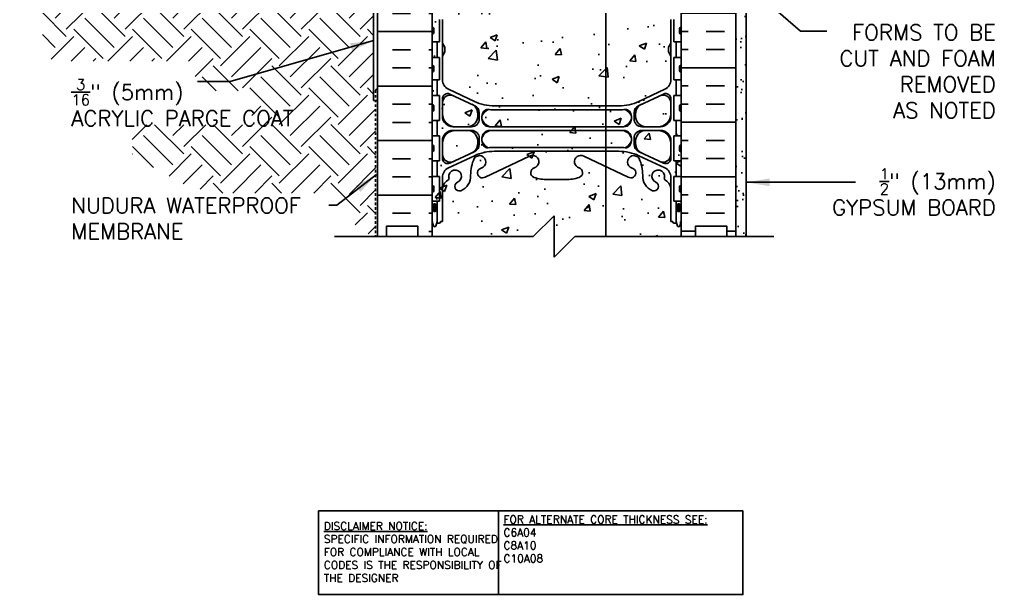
# Model space of a CAD drawing. Header units: inches. Extents: x 28.8 to 86.5, y -16 to 59.9.
# Drawn here: x 28.81 to 75.75, y -15.99 to 11.71 of the extents above; entities that cross this region are included whole.
import ezdxf

# ---------------------------------------------------------------- set-up
doc = ezdxf.new("R2010")
doc.units = ezdxf.units.IN
doc.header["$LTSCALE"] = 0.5
doc.header["$MEASUREMENT"] = 0
doc.linetypes.add('DASHED2', pattern=[0.375, 0.25, -0.125])
for name, color, linetype in [('HATCH', 12, 'Continuous'), ('line25', 2, 'Continuous'), ('LINE3', 3, 'Continuous'), ('LINE50', 5, 'Continuous'), ('LINE9', 9, 'Continuous'), ('TEXT', 4, 'Continuous'), ('Web_Edge', 9, 'Continuous')]:
    doc.layers.add(name, color=color, linetype=linetype)
doc.styles.add('DIM', font='romans.shx', dxfattribs={"width": 0.7})
doc.styles.add('ROMANS', font='romans.shx', dxfattribs={"height": 1.125})
doc.styles.get("Standard").update_dxf_attribs({"font": 'romans.shx', "height": 1.125})
doc.dimstyles.new('ext_12', dxfattribs={"dimscale": 12, "dimtxt": 0.09375, "dimasz": 0.09375, "dimexe": 0.09375, "dimexo": 0.0625, "dimgap": 0.0625, "dimtad": 1, "dimdec": 1, "dimzin": 3, "dimdsep": 46, "dimlunit": 4, "dimtxsty": 'DIM', "dimcen": 0.09, "dimdle": 0.09375, "dimclrt": 4, "dimadec": 0, "dimazin": 0, "dimtfac": 1, "dimtdec": 1, "dimtmove": 2, "dimatfit": 3, "dimfxl": 0, "dimfrac": 2, "dimtolj": 1, "dimtzin": 0, "dimarcsym": 0})

msp = doc.modelspace()

# ---------------------------------------------------------------- hatches: boundary and pattern name
at = {"layer": 'HATCH'}
h = msp.add_hatch(dxfattribs=at)
h.set_pattern_fill('AR-CONC', color=256, scale=0.5, style=0)
edge = h.paths.add_edge_path()
edge.add_spline(control_points=[(60.676, 46.254), (55.551, 46.254)], knot_values=[4.266465, 4.266465, 6.41583, 6.41583], degree=1, periodic=0)
edge.add_spline(control_points=[(55.551, 46.254), (54.551, 45.254)], knot_values=[4.266465, 4.266465, 6.41583, 6.41583], degree=1, periodic=0)
edge.add_spline(control_points=[(54.551, 45.254), (54.551, 47.254)], knot_values=[4.266465, 4.266465, 6.41583, 6.41583], degree=1, periodic=0)
edge.add_spline(control_points=[(54.551, 47.254), (53.551, 46.254)], knot_values=[0, 0, 6.41583, 6.41583], degree=1, periodic=0)
edge.add_line((53.551, 46.254), (48.676, 46.254))
edge.add_line((48.676, 46.254), (48.676, 37.254))
edge.add_line((48.676, 37.254), (48.676, 19.254))
edge.add_line((48.676, 19.254), (48.676, 1.254))
edge.add_line((48.676, 1.254), (53.551, 1.254))
edge.add_line((53.551, 1.254), (54.551, 2.254))
edge.add_line((54.551, 2.254), (54.551, 1.254))
edge.add_line((54.551, 1.254), (54.551, 0.254))
edge.add_line((54.551, 0.254), (55.551, 1.254))
edge.add_line((55.551, 1.254), (60.676, 1.254))
edge.add_line((60.676, 1.254), (60.676, 13.629))
edge.add_line((60.676, 13.629), (60.676, 19.129))
edge.add_line((60.676, 19.129), (59.401, 19.129))
edge.add_arc((59.401, 19.029), 0.1, 90, 180)
edge.add_line((59.301, 19.029), (59.301, 17.629))
edge.add_line((59.301, 17.629), (58.801, 17.629))
edge.add_line((58.801, 17.629), (58.801, 19.129))
edge.add_arc((59.301, 19.129), 0.5, 90, 180, ccw=False)
edge.add_line((59.301, 19.629), (60.676, 19.629))
edge.add_line((60.676, 19.629), (60.676, 22.129))
edge.add_line((60.676, 22.129), (59.301, 22.129))
edge.add_arc((59.301, 22.629), 0.5, 180, 270, ccw=False)
edge.add_line((58.801, 22.629), (58.801, 24.129))
edge.add_line((58.801, 24.129), (59.301, 24.129))
edge.add_line((59.301, 24.129), (59.301, 22.729))
edge.add_arc((59.401, 22.729), 0.1, 180, 270)
edge.add_line((59.401, 22.629), (60.676, 22.629))
edge.add_line((60.676, 22.629), (60.676, 28.129))
edge.add_line((60.676, 28.129), (60.676, 37.254))
edge.add_line((60.676, 37.254), (60.676, 46.254))
h = msp.add_hatch(dxfattribs=at)
h.set_pattern_fill('INSUL', color=256, scale=7, style=0)
h.set_pattern_definition([(0, (40.8746, -11.6206), (0, 2.625), []), (0, (40.8746, -10.7456), (0, 2.625), [0.875, -0.875]), (0, (40.8746, -9.8706), (0, 2.625), [0.875, -0.875])])
h.paths.add_polyline_path([(60.676, 28.129), (63.301, 25.504), (63.301, 37.254), (62.863, 37.254), (62.863, 36.754), (61.363, 36.754), (61.363, 37.254), (60.676, 37.254)])
h.paths.add_polyline_path([(63.301, 16.254), (60.676, 13.629), (60.676, 1.254), (61.363, 1.254), (61.363, 1.754), (62.863, 1.754), (62.863, 1.254), (63.301, 1.254)])
h = msp.add_hatch(dxfattribs=at)
h.set_pattern_fill('INSUL', color=256, scale=7, style=0)
h.set_pattern_definition([(0, (-2877.4856, -395.7554), (0, 2.625), []), (0, (-2877.4856, -394.8804), (0, 2.625), [0.875, -0.875]), (0, (-2877.4856, -394.0054), (0, 2.625), [0.875, -0.875])])
h.paths.add_polyline_path([(46.051, 1.254), (46.488, 1.254), (46.488, 1.754), (47.988, 1.754), (47.988, 1.254), (48.676, 1.254), (48.676, 19.254), (47.988, 19.254), (47.988, 19.754), (46.488, 19.754), (46.488, 19.254), (46.051, 19.254)])
h = msp.add_hatch(dxfattribs=at)
h.set_pattern_fill('AR-SAND', color=256, scale=0.5, style=0)
h.set_pattern_definition([(37.5, (40.8746, -11.62064), (-0.031497, 0.963412), [0, -0.76, 0, -0.85, 0, -0.8125]), (7.5, (40.8746, -11.6206), (0.88489, 1.411073), [0, -0.41, 0, -0.685, 0, -0.2625]), (327.5, (40.2596, -11.62064), (1.55707, 0.00283), [0, -0.25, 0, -0.9, 0, -1.175]), (317.5, (40.2596, -11.6206), (1.503063, 0.43884), [0, -0.125, 0, -0.59, 0, -0.675])])
h.paths.add_polyline_path([(63.801, 15.443), (63.707, 15.754), (63.301, 15.754), (63.301, 1.254), (63.801, 1.254)])
h = msp.add_hatch(dxfattribs=at)
h.set_pattern_fill('EARTH', color=256, scale=8, angle=45, style=0)
h.set_pattern_definition([(45, (-53.785, -99.0705), (2e-16, 2.828427), [2, -2]), (45, (-54.3154, -98.5402), (2e-16, 2.828427), [2, -2]), (45, (-54.8457, -98.0098), (2e-16, 2.828427), [2, -2]), (135, (-54.8457, -97.6563), (-2.828427, 4e-16), [2, -2]), (135, (-54.3154, -97.126), (-2.828427, 4e-16), [2, -2]), (135, (-53.785, -96.5956), (-2.828427, 4e-16), [2, -2])])
h.paths.add_polyline_path([(28.826, 11.064), (28.826, 11.064), (28.815, 11.072)])
h.paths.add_polyline_path([(29.915, 12.971), (29.915, 10.188), (29.926, 10.178), (29.954, 10.153), (29.981, 10.129), (30.008, 10.105), (30.036, 10.08), (30.063, 10.055), (30.09, 10.031), (30.117, 10.006), (30.144, 9.981), (30.171, 9.956), (30.198, 9.931), (30.225, 9.906), (30.251, 9.881), (30.278, 9.856), (30.305, 9.831), (30.331, 9.806), (30.358, 9.78), (30.384, 9.755), (30.41, 9.729), (30.437, 9.704), (30.444, 9.697), (37.273, 9.697), (37.273, 8.269), (39.993, 8.269), (39.993, 6.636), (34.235, 6.636), (34.235, 5.137), (36.933, 3.658), (36.968, 3.651), (37.004, 3.643), (37.039, 3.636), (37.074, 3.628), (37.109, 3.621), (37.145, 3.613), (37.18, 3.606), (37.215, 3.598), (37.25, 3.591), (37.285, 3.583), (37.32, 3.576), (37.355, 3.568), (37.39, 3.56), (37.425, 3.553), (37.46, 3.545), (37.495, 3.537), (37.529, 3.53), (37.564, 3.522), (37.599, 3.514), (37.633, 3.507), (37.668, 3.499), (37.703, 3.491), (37.737, 3.483), (37.772, 3.475), (37.806, 3.468), (37.841, 3.46), (37.875, 3.452), (37.91, 3.444), (37.944, 3.436), (37.978, 3.429), (38.013, 3.421), (38.047, 3.413), (38.081, 3.405), (38.115, 3.397), (38.149, 3.389), (38.183, 3.381), (38.217, 3.374), (38.251, 3.366), (38.285, 3.358), (38.319, 3.35), (38.322, 3.349), (43.711, 3.349), (44.586, 2.08), (45.793, 1.254), (45.957, 1.254), (45.957, 7.809), (45.863, 7.809), (45.863, 13.25)])

# ---------------------------------------------------------------- linework, layer by layer
at = {"layer": 'line25'}
for p, q in [((48.676, 19.254), (48.676, 1.254)), ((60.676, 1.254), (60.676, 13.629)), ((48.676, 11.279), (48.676, 11.059)), ((48.716, 11.319), (48.716, 11.319)), ((48.756, 11.279), (48.756, 11.059)), ((49.041, 11.709), (49.041, 10.629)), ((60.311, 11.709), (60.311, 10.629)), ((60.596, 11.279), (60.596, 11.059)), ((60.636, 11.319), (60.636, 11.319)), ((60.676, 11.279), (60.676, 11.059)), ((48.676, 11.224), (48.676, 11.224)), ((48.676, 11.114), (48.676, 11.114)), ((48.716, 11.019), (48.716, 11.019)), ((60.636, 11.019), (60.636, 11.019)), ((60.676, 11.224), (60.676, 11.224)), ((60.676, 11.114), (60.676, 11.114)), ((48.676, 10.629), (49.041, 10.629)), ((60.676, 10.629), (60.311, 10.629)), ((48.676, 9.879), (49.041, 9.879)), ((49.041, 8.799), (49.041, 9.879)), ((60.676, 9.879), (60.311, 9.879)), ((60.311, 8.799), (60.311, 9.879)), ((48.676, 9.229), (48.676, 9.449)), ((48.676, 9.394), (48.676, 9.394)), ((48.716, 9.489), (48.716, 9.489)), ((48.756, 9.229), (48.756, 9.449)), ((60.596, 9.229), (60.596, 9.449)), ((60.636, 9.489), (60.636, 9.489)), ((60.676, 9.229), (60.676, 9.449)), ((60.676, 9.394), (60.676, 9.394)), ((48.676, 9.284), (48.676, 9.284)), ((48.716, 9.189), (48.716, 9.189)), ((60.636, 9.189), (60.636, 9.189)), ((60.676, 9.284), (60.676, 9.284)), ((48.676, 8.799), (49.041, 8.799)), ((60.676, 8.799), (60.311, 8.799)), ((48.676, 8.049), (49.041, 8.049)), ((49.041, 8.049), (49.041, 6.849)), ((60.676, 8.049), (60.311, 8.049)), ((60.311, 8.049), (60.311, 6.849)), ((48.676, 7.559), (48.676, 7.339)), ((48.716, 7.599), (48.716, 7.599)), ((48.756, 7.559), (48.756, 7.339)), ((60.596, 7.559), (60.596, 7.339)), ((60.636, 7.599), (60.636, 7.599)), ((60.676, 7.559), (60.676, 7.339)), ((48.676, 7.504), (48.676, 7.504)), ((48.676, 7.394), (48.676, 7.394)), ((48.716, 7.299), (48.716, 7.299)), ((60.636, 7.299), (60.636, 7.299)), ((60.676, 7.504), (60.676, 7.504)), ((60.676, 7.394), (60.676, 7.394)), ((48.676, 6.849), (49.041, 6.849)), ((60.676, 6.849), (60.311, 6.849)), ((48.676, 6.099), (49.041, 6.099)), ((49.041, 6.099), (49.041, 4.899)), ((60.676, 6.099), (60.311, 6.099)), ((60.311, 6.099), (60.311, 4.899)), ((48.676, 5.609), (48.676, 5.389)), ((48.676, 5.554), (48.676, 5.554)), ((48.676, 5.444), (48.676, 5.444)), ((48.716, 5.349), (48.716, 5.349)), ((48.756, 5.609), (48.756, 5.389)), ((60.596, 5.609), (60.596, 5.389)), ((60.636, 5.349), (60.636, 5.349)), ((60.676, 5.609), (60.676, 5.389)), ((60.676, 5.554), (60.676, 5.554)), ((60.676, 5.444), (60.676, 5.444)), ((48.676, 4.899), (49.041, 4.899)), ((60.676, 4.899), (60.311, 4.899)), ((48.676, 4.149), (49.041, 4.149)), ((49.041, 4.149), (49.041, 2.949)), ((60.676, 4.149), (60.311, 4.149)), ((60.311, 4.149), (60.311, 2.949)), ((48.676, 3.659), (48.676, 3.439)), ((48.676, 3.604), (48.676, 3.604)), ((48.676, 3.494), (48.676, 3.494)), ((48.716, 3.699), (48.716, 3.699)), ((48.716, 3.399), (48.716, 3.399)), ((48.756, 3.659), (48.756, 3.439)), ((60.596, 3.659), (60.596, 3.439)), ((60.636, 3.699), (60.636, 3.699)), ((60.636, 3.399), (60.636, 3.399)), ((60.676, 3.659), (60.676, 3.439)), ((60.676, 3.604), (60.676, 3.604)), ((60.676, 3.494), (60.676, 3.494)), ((48.676, 2.949), (49.041, 2.949)), ((60.676, 2.949), (60.311, 2.949))]:
    msp.add_line(p, q, dxfattribs=at)
for centre, start, end in [((48.716, 11.279), 90, 180), ((48.716, 11.279), 0, 90), ((60.636, 11.279), 90, 180), ((60.636, 11.279), 360, 90), ((48.716, 11.059), 180, 270), ((48.716, 11.059), 270, 0), ((60.636, 11.059), 180, 270), ((60.636, 11.059), 270, 0), ((48.716, 9.449), 90, 180), ((48.716, 9.449), 360, 90), ((60.636, 9.449), 90, 180), ((60.636, 9.449), 0, 90), ((48.716, 9.229), 180, 270), ((48.716, 9.229), 270, 0), ((60.636, 9.229), 180, 270), ((60.636, 9.229), 270, 0), ((48.716, 7.559), 90, 180), ((48.716, 7.559), 0, 90), ((60.636, 7.559), 90, 180), ((60.636, 7.559), 360, 90), ((48.716, 7.339), 180, 270), ((48.716, 7.339), 270, 0), ((60.636, 7.339), 180, 270), ((60.636, 7.339), 270, 0), ((48.716, 5.609), 90, 180), ((48.716, 5.609), 0, 90), ((60.636, 5.609), 90, 180), ((60.636, 5.609), 360, 90), ((48.716, 5.389), 180, 270), ((48.716, 5.389), 270, 0), ((60.636, 5.389), 180, 270), ((60.636, 5.389), 270, 0), ((48.716, 3.659), 90, 180), ((48.716, 3.439), 180, 270), ((48.716, 3.659), 0, 90), ((48.716, 3.439), 270, 0), ((60.636, 3.659), 90, 180), ((60.636, 3.439), 180, 270), ((60.636, 3.659), 360, 90), ((60.636, 3.439), 270, 0)]:
    msp.add_arc(centre, 0.04, start, end, dxfattribs=at)
at = {"layer": 'LINE3'}
msp.add_line((57.05, 35.855), (57.05, 1.254), dxfattribs=at)
at = {"layer": 'LINE50'}
for p, q in [((46.051, 1.254), (46.051, 19.254)), ((63.301, 1.254), (63.301, 16.254))]:
    msp.add_line(p, q, dxfattribs=at)
for points in [[(46.051, 1.254), (46.488, 1.254), (46.488, 1.754), (47.988, 1.754), (47.988, 1.254), (48.676, 1.254)], [(63.301, 1.254), (62.863, 1.254), (62.863, 1.754), (61.363, 1.754), (61.363, 1.254), (60.676, 1.254)]]:
    msp.add_lwpolyline(points, dxfattribs=at)
at = {"layer": 'LINE9'}
for p, q in [((45.863, 7.813), (45.863, 19.813)), ((63.801, 1.254), (63.801, 15.754)), ((45.863, 7.813), (46.051, 7.813)), ((54.551, 2.254), (53.551, 1.254)), ((54.551, 1.254), (54.551, 2.254)), ((53.551, 1.254), (43.977, 1.254)), ((54.551, 0.254), (55.551, 1.254)), ((54.551, 1.254), (54.551, 0.254)), ((55.551, 1.254), (65.125, 1.254))]:
    msp.add_line(p, q, dxfattribs=at)
at = {"layer": 'LINE9', "linetype": 'DASHED2'}
for q in [(46.051, 8.389), (45.957, 1.254)]:
    msp.add_line((45.957, 8.295), q, dxfattribs=at)
at = {"layer": 'TEXT'}
msp.add_lwpolyline([(43.215, -11.965), (51.871, -11.965), (51.871, -15.991), (43.215, -15.991)], close=True, dxfattribs=at)
msp.add_lwpolyline([(51.871, -11.965), (63.645, -11.965), (63.645, -15.991), (51.871, -15.991)], dxfattribs=at)
at = {"layer": 'Web_Edge'}
for p, q in [((49.176, 10.254), (49.176, 11.707)), ((60.176, 10.254), (60.176, 11.707)), ((49.296, 10.367), (49.176, 10.567)), ((49.296, 10.367), (49.176, 10.567)), ((49.296, 10.254), (49.296, 10.367)), ((49.296, 10.254), (49.296, 10.367)), ((60.056, 10.367), (60.176, 10.567)), ((60.056, 10.367), (60.176, 10.567)), ((60.056, 10.254), (60.056, 10.367)), ((60.056, 10.254), (60.056, 10.367)), ((49.176, 10.254), (49.176, 8.801)), ((49.296, 10.142), (49.176, 9.942)), ((49.296, 10.142), (49.176, 9.942)), ((49.296, 10.254), (49.296, 10.142)), ((49.296, 10.254), (49.296, 10.142)), ((60.056, 10.254), (60.056, 10.142)), ((60.056, 10.254), (60.056, 10.142)), ((60.056, 10.142), (60.176, 9.942)), ((60.056, 10.142), (60.176, 9.942)), ((60.176, 10.254), (60.176, 8.801)), ((50.722, 7.759), (49.464, 8.348)), ((50.699, 7.571), (49.532, 8.118)), ((58.63, 7.759), (59.888, 8.348)), ((58.653, 7.571), (59.82, 8.118)), ((49.176, 7.891), (49.176, 7.043)), ((60.176, 7.891), (60.176, 7.043)), ((50.876, 7.066), (50.876, 7.171)), ((50.876, 7.066), (50.876, 7.043)), ((50.951, 6.918), (50.951, 7.215)), ((51.076, 6.918), (51.076, 7.043)), ((51.652, 7.359), (54.676, 7.359)), ((57.7, 7.359), (54.676, 7.359)), ((58.276, 6.918), (58.276, 7.043)), ((58.401, 6.918), (58.401, 7.215)), ((58.476, 7.066), (58.476, 7.171)), ((58.476, 7.066), (58.476, 7.043)), ((49.676, 6.543), (50.576, 6.543)), ((49.676, 6.363), (50.576, 6.363)), ((51.451, 6.543), (54.676, 6.543)), ((51.451, 6.363), (54.676, 6.363)), ((57.901, 6.543), (54.676, 6.543)), ((57.901, 6.363), (54.676, 6.363)), ((59.676, 6.543), (58.776, 6.543)), ((59.676, 6.363), (58.776, 6.363)), ((49.176, 5.863), (49.176, 5.015)), ((50.876, 5.839), (50.876, 5.863)), ((50.876, 5.839), (50.876, 5.735)), ((50.951, 5.988), (50.951, 5.691)), ((51.076, 5.988), (51.076, 5.862)), ((51.076, 5.988), (51.076, 5.874)), ((58.276, 5.988), (58.276, 5.874)), ((58.276, 5.988), (58.276, 5.862)), ((58.401, 5.988), (58.401, 5.691)), ((58.476, 5.839), (58.476, 5.863)), ((58.476, 5.839), (58.476, 5.735)), ((60.176, 5.863), (60.176, 5.015)), ((50.698, 5.334), (49.532, 4.788)), ((51.653, 5.546), (54.676, 5.546)), ((51.676, 5.359), (54.676, 5.359)), ((57.699, 5.546), (54.676, 5.546)), ((57.676, 5.359), (54.676, 5.359)), ((58.654, 5.334), (59.82, 4.788)), ((50.722, 5.147), (49.464, 4.558)), ((53.366, 5.118), (51.239, 4.118)), ((55.986, 5.118), (58.113, 4.118)), ((58.63, 5.147), (59.888, 4.558)), ((49.176, 4.105), (49.176, 1.983)), ((54.237, 3.994), (54.676, 3.994)), ((55.115, 3.994), (54.676, 3.994)), ((60.176, 4.105), (60.176, 1.983)), ((48.926, 1.983), (48.926, 2.949)), ((60.426, 1.983), (60.426, 2.949)), ((48.676, 1.983), (48.751, 1.753)), ((48.926, 1.983), (48.851, 1.753)), ((48.9, 1.903), (49.026, 1.903)), ((49.076, 1.983), (49.176, 1.983)), ((49.076, 1.953), (49.076, 1.983)), ((49.076, 1.953), (49.076, 1.953)), ((60.276, 1.983), (60.176, 1.983)), ((60.276, 1.953), (60.276, 1.983)), ((60.276, 1.953), (60.276, 1.953)), ((60.452, 1.903), (60.326, 1.903)), ((60.426, 1.983), (60.501, 1.753)), ((60.676, 1.983), (60.601, 1.753))]:
    msp.add_line(p, q, dxfattribs=at)
for points in [[(48.926, 10.254), (48.926, 10.629)], [(60.426, 10.254), (60.426, 10.629)], [(48.926, 10.254), (48.926, 9.879)], [(60.426, 10.254), (60.426, 9.879)], [(48.926, 8.799), (48.926, 8.049)], [(60.426, 8.799), (60.426, 8.049)], [(51.676, 7.547), (54.676, 7.547), (57.676, 7.547)], [(48.926, 6.849), (48.926, 6.099)], [(60.426, 6.849), (60.426, 6.099)], [(48.926, 4.899), (48.926, 4.149)], [(60.426, 4.899), (60.426, 4.149)], [(48.926, 2.949), (48.926, 2.133)], [(60.426, 2.949), (60.426, 2.133)]]:
    msp.add_lwpolyline(points, dxfattribs=at)
for points in [[(50.534, 4.204, -0.325312), (50.068, 3.462)], [(58.818, 4.204, 0.325312), (59.284, 3.462)]]:
    msp.add_lwpolyline(points, format="xyb", dxfattribs=at)
for points in [[(48.836, 2.833), (48.766, 2.833), (48.766, 2.453), (48.836, 2.453)], [(60.516, 2.833), (60.586, 2.833), (60.586, 2.453), (60.516, 2.453)]]:
    msp.add_lwpolyline(points, close=True, dxfattribs=at)
for centre, radius, start, end in [((49.676, 8.801), 0.5, 180, 244.9204), ((59.676, 8.801), 0.5, 295.0796, 360), ((49.426, 7.891), 0.25, 64.9204, 180), ((49.551, 7.695), 0.375, 64.9204, 180), ((59.801, 7.695), 0.375, 0, 115.0796), ((59.926, 7.891), 0.25, 360, 115.0796), ((50.376, 7.171), 0.5, 0, 64.9204), ((51.653, 9.609), 2.25, 244.9204, 245.9248), ((51.676, 9.797), 2.25, 244.9204, 270), ((50.575, 7.215), 0.376, 0.0491, 64.813), ((57.676, 9.797), 2.25, 270, 295.0796), ((58.777, 7.215), 0.376, 115.187, 179.9509), ((58.976, 7.171), 0.5, 115.0796, 180), ((57.699, 9.609), 2.25, 294.0752, 295.0796), ((49.801, 7.168), 0.625, 180, 270), ((49.676, 7.043), 0.5, 180, 270), ((50.376, 7.043), 0.5, 270, 0), ((51.659, 6.821), 0.624, 117.0966, 159.0881), ((51.452, 7.043), 0.376, 138.3704, 179.9486), ((51.358, 7.127), 0.25, 86.1209, 138.3704), ((51.652, 9.609), 2.25, 262.9228, 270), ((57.7, 9.609), 2.25, 270, 277.0772), ((57.994, 7.127), 0.25, 41.6296, 93.8791), ((57.693, 6.821), 0.624, 20.9119, 62.9034), ((57.9, 7.043), 0.376, 0.0514, 41.6296), ((58.976, 7.043), 0.5, 180, 270), ((59.551, 7.168), 0.625, 270, 0), ((59.676, 7.043), 0.5, 270, 360), ((50.576, 6.918), 0.375, 270, 0), ((51.451, 6.918), 0.375, 180, 270), ((51.658, 7.124), 0.617, 199.5682, 250.4318), ((57.694, 7.124), 0.617, 289.5682, 340.4318), ((57.901, 6.918), 0.375, 270, 0), ((58.776, 6.918), 0.375, 180, 270), ((49.676, 5.863), 0.5, 90, 180), ((49.801, 5.738), 0.625, 90, 180), ((50.376, 5.863), 0.5, 0, 90), ((50.576, 5.988), 0.375, 360, 90), ((51.451, 5.988), 0.375, 90, 180), ((51.658, 5.781), 0.617, 109.6458, 160.4318), ((57.901, 5.988), 0.375, 360, 90), ((57.694, 5.781), 0.617, 19.5682, 70.3542), ((58.776, 5.988), 0.375, 90, 180), ((58.976, 5.863), 0.5, 90, 180), ((59.551, 5.738), 0.625, 360, 90), ((59.676, 5.863), 0.5, 360, 90), ((50.376, 5.735), 0.5, 295.0796, 360), ((50.575, 5.691), 0.376, 295.1919, 359.9486), ((51.452, 5.862), 0.376, 180.0491, 221.6135), ((51.659, 6.085), 0.624, 200.9119, 242.8949), ((57.693, 6.085), 0.624, 297.1051, 339.0881), ((57.9, 5.862), 0.376, 318.3865, 359.9509), ((58.777, 5.691), 0.376, 180.0514, 244.8081), ((58.976, 5.735), 0.5, 180, 244.9204), ((49.551, 5.211), 0.375, 180, 295.0796), ((51.652, 3.296), 2.25, 114.0524, 115.0796), ((51.676, 3.109), 2.25, 90, 115.0796), ((51.358, 5.778), 0.25, 221.6135, 273.8988), ((51.653, 3.296), 2.25, 90, 97.097), ((57.676, 3.109), 2.25, 64.9204, 90), ((57.699, 3.296), 2.25, 82.903, 90), ((57.994, 5.778), 0.25, 266.1012, 318.3865), ((57.7, 3.296), 2.25, 64.9204, 65.9476), ((59.801, 5.211), 0.375, 244.9204, 360), ((49.426, 5.015), 0.25, 180, 295.0796), ((52.534, 4.204), 2, 156.0362, 179.9854), ((50.958, 4.843), 0.305, 285.7253, 145.3297), ((53.518, 4.854), 0.305, 285.7253, 120), ((55.834, 4.854), 0.305, 60, 254.2747), ((58.394, 4.843), 0.305, 34.6703, 254.2747), ((56.818, 4.204), 2, 0.0146, 23.9638), ((59.926, 5.015), 0.25, 244.9204, 360), ((49.676, 4.105), 0.5, 115.0796, 180), ((49.791, 4.154), 0.305, 291.8037, 191.0944), ((51.105, 4.318), 0.24, 105.7253, 303.75), ((53.666, 4.329), 0.24, 105.7253, 251.077), ((55.686, 4.329), 0.24, 288.923, 74.2747), ((58.247, 4.318), 0.24, 236.25, 74.2747), ((59.561, 4.154), 0.305, 348.9056, 248.1963), ((59.676, 4.105), 0.5, 360, 64.9204), ((49.726, 3.498), 0.55, 121.9268, 180), ((49.369, 4.071), 0.125, 301.9268, 11.0944), ((49.986, 3.666), 0.22, 111.8037, 291.8037), ((54.237, 5.994), 2, 251.077, 270), ((55.115, 5.994), 2, 270, 288.923), ((59.366, 3.666), 0.22, 248.1963, 68.1963), ((59.983, 4.071), 0.125, 168.9056, 238.0732), ((59.626, 3.498), 0.55, 360, 58.0732), ((49.026, 1.953), 0.05, 270, 0), ((60.326, 1.953), 0.05, 180, 270), ((48.801, 1.78), 0.0567, 208.0725, 331.9275), ((60.551, 1.78), 0.0567, 208.0725, 331.9275)]:
    msp.add_arc(centre, radius, start, end, dxfattribs=at)

# ---------------------------------------------------------------- texts
at = {"layer": 'TEXT', "char_height": 0.75, "style": 'ROMANS'}
for s, insert, width, attachment_point in [('FORMS TO BE \\PCUT AND FOAM REMOVED \\PAS NOTED', (75.819, 9.208), 11.43486, 6), ('\\A1;{\\H0.7x;\\S3/16;}" (5mm) \\PACRYLIC PARGE COAT', (31.31, 7.705), 11.74859, 4), ('\\A1;{\\H0.7x;\\S1/2;}" (13mm) GYPSUM BOARD', (75.819, 3.407), 9.40744, 6), ('\\A1;NUDURA WATERPROOF MEMBRANE', (31.31, 2.123), 12.78313, 4)]:
    msp.add_mtext(s, dxfattribs=dict(at, insert=insert, width=width, attachment_point=attachment_point))
at = {"layer": 'TEXT', "char_height": 0.375, "attachment_point": 4}
for s, insert, width in [('{\\LFOR ALTERNATE CORE THICKNESS SEE:\\P}C6A04\\PC8A10\\PC10A08', (52.121, -13.316), 15.5553), ('{\\LDISCLAIMER NOTICE:}\\PSPECIFIC INFORMATION REQUIRED FOR COMPLIANCE WITH LOCAL CODES IS THE RESPONSIBILITY OF THE DESIGNER', (43.46, -13.943), 9.3349)]:
    msp.add_mtext(s, dxfattribs=dict(at, insert=insert, width=width))

# ---------------------------------------------------------------- leaders
at = {"layer": 'TEXT'}
for points in [[(62.015, 14.968), (66.418, 11.147), (67.69, 11.147)], [(45.863, 10.69), (38.951, 8.722), (37.389, 8.722)], [(45.997, 4.236), (44.097, 2.756), (43.709, 2.756)], [(63.801, 3.864), (69.067, 3.864)]]:
    msp.add_leader(points, dimstyle='ext_12', override={"dimgap": 0.0625, "dimtad": 0}, dxfattribs=at)

doc.saveas('drawing.dxf')
